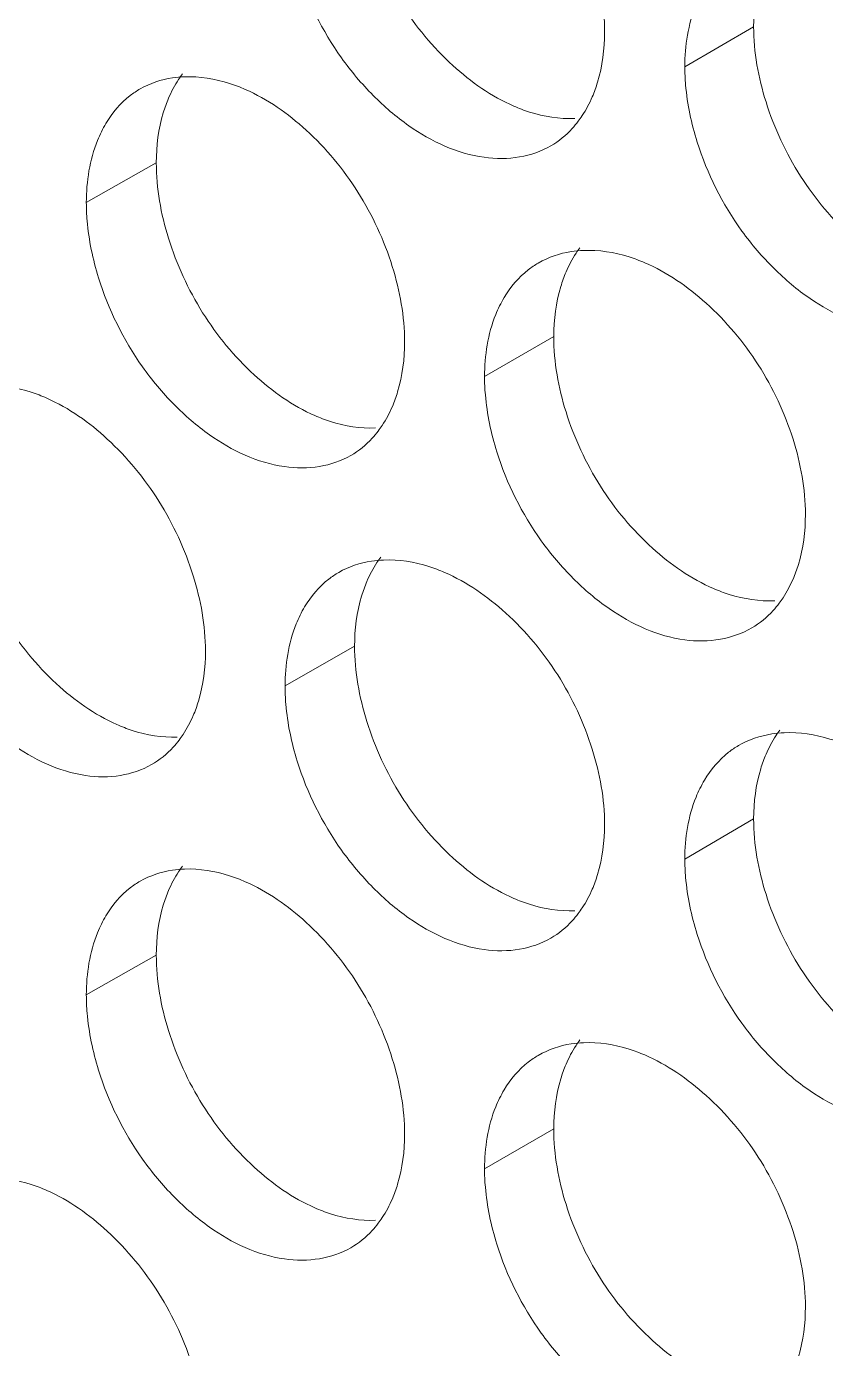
# Model space of a CAD drawing. Header units: millimetres. Extents: x 1177 to 4147, y 93 to 2194.
# Drawn here: x 2607.15 to 2615.09, y 845.47 to 858.61 of the extents above; entities that cross this region are included whole.
import ezdxf

# ---------------------------------------------------------------- set-up
doc = ezdxf.new("R2010")
doc.units = ezdxf.units.MM
doc.header["$LTSCALE"] = 0.1
doc.layers.get('0').update_dxf_attribs({"lineweight": 13})
doc.layers.add('标注', color=251, linetype='Continuous', lineweight=9)

# ---------------------------------------------------------------- blocks, each defined once
blk = doc.blocks.new('02')
at = {"layer": '标注'}
for p, q in [((4503.958, 817.847), (4502.981, 817.278)), ((4495.478, 815.914), (4494.485, 815.351)), ((4501.12, 813.446), (4500.138, 812.879)), ((4498.293, 809.052), (4497.306, 808.487)), ((4503.958, 806.597), (4502.981, 806.028)), ((4495.478, 804.664), (4494.485, 804.101)), ((4495.478, 804.664), (4494.485, 804.101)), ((4501.12, 802.196), (4500.138, 801.629)), ((4501.12, 802.196), (4500.138, 801.629))]:
    blk.add_line(p, q, dxfattribs=at)
for points, knots in [([(4501.842, 817.768), (4501.842, 818.129), (4501.704, 818.879), (4501.221, 819.915), (4500.499, 820.782), (4499.889, 821.21), (4499.57, 821.348)], [0, 0, 0, 0, 0.244255, 0.506454, 0.76521, 1, 1, 1, 1]), ([(4498.293, 820.302), (4498.293, 819.94), (4498.43, 819.191), (4498.909, 818.154), (4499.627, 817.285), (4500.236, 816.857), (4500.554, 816.719)], [0, 0, 0, 0, 0.24456, 0.50691, 0.765504, 1, 1, 1, 1]), ([(4504.134, 818.766), (4504.105, 818.699), (4503.998, 818.404), (4503.958, 818.087), (4503.958, 817.847)], [0, 0, 0, 0, 0.235368, 1, 1, 1, 1]), ([(4497.48, 818.667), (4497.62, 818.218), (4497.939, 817.575), (4498.537, 816.865), (4499.173, 816.316), (4499.907, 815.97), (4500.629, 815.969), (4500.944, 816.077), (4501.08, 816.156)], [0, 0, 0, 0, 0.287474, 0.429768, 0.565237, 0.801327, 0.903927, 1, 1, 1, 1]), ([(4503.26, 818.398), (4503.214, 818.321), (4503.043, 817.972), (4502.981, 817.576), (4502.981, 817.278)], [0, 0, 0, 0, 0.232026, 1, 1, 1, 1]), ([(4501.667, 816.85), (4501.696, 816.918), (4501.802, 817.212), (4501.842, 817.529), (4501.842, 817.768)], [0, 0, 0, 0, 0.235309, 1, 1, 1, 1]), ([(4503.958, 817.847), (4503.958, 817.486), (4504.096, 816.737), (4504.579, 815.702), (4505.304, 814.836), (4505.917, 814.411), (4506.237, 814.275)], [0, 0, 0, 0, 0.244219, 0.506251, 0.764892, 1, 1, 1, 1]), ([(4502.981, 817.278), (4502.981, 817.192), (4502.998, 816.83), (4503.074, 816.472), (4503.157, 816.209)], [0, 0, 0, 0, 0.239121, 1, 1, 1, 1]), ([(4495.878, 817.136), (4495.821, 817.133), (4495.604, 817.114), (4495.39, 817.044), (4495.25, 816.964)], [0, 0, 0, 0, 0.258641, 1, 1, 1, 1]), ([(4495.849, 817.177), (4495.83, 817.151), (4495.753, 817.042), (4495.691, 816.924), (4495.652, 816.831)], [0, 0, 0, 0, 0.243518, 1, 1, 1, 1]), ([(4496.741, 816.957), (4496.668, 816.989), (4496.393, 817.094), (4496.094, 817.144), (4495.878, 817.136)], [0, 0, 0, 0, 0.266913, 1, 1, 1, 1]), ([(4495.25, 816.964), (4495.201, 816.936), (4495.007, 816.808), (4494.853, 816.625), (4494.763, 816.474)], [0, 0, 0, 0, 0.24456, 1, 1, 1, 1]), ([(4495.652, 816.831), (4495.623, 816.764), (4495.517, 816.469), (4495.478, 816.153), (4495.478, 815.914)], [0, 0, 0, 0, 0.234922, 1, 1, 1, 1]), ([(4499.003, 813.372), (4499.003, 813.733), (4498.866, 814.483), (4498.385, 815.52), (4497.666, 816.389), (4497.058, 816.818), (4496.741, 816.957)], [0, 0, 0, 0, 0.244427, 0.506785, 0.765518, 1, 1, 1, 1]), ([(4501.468, 816.505), (4501.488, 816.531), (4501.564, 816.639), (4501.627, 816.758), (4501.667, 816.85)], [0, 0, 0, 0, 0.243785, 1, 1, 1, 1]), ([(4500.554, 816.719), (4500.626, 816.687), (4500.902, 816.583), (4501.202, 816.535), (4501.419, 816.544)], [0, 0, 0, 0, 0.266492, 1, 1, 1, 1]), ([(4494.763, 816.474), (4494.717, 816.397), (4494.547, 816.047), (4494.485, 815.65), (4494.485, 815.351)], [0, 0, 0, 0, 0.231308, 1, 1, 1, 1]), ([(4501.08, 816.156), (4501.192, 816.221), (4501.33, 816.334), (4501.441, 816.469), (4501.468, 816.505)], [0, 0, 0, 0, 0.744134, 1, 1, 1, 1]), ([(4503.157, 816.209), (4503.298, 815.76), (4503.621, 815.115), (4504.227, 814.408), (4504.871, 813.861), (4505.614, 813.521), (4506.341, 813.527), (4506.658, 813.64), (4506.795, 813.72)], [0, 0, 0, 0, 0.286646, 0.428688, 0.564047, 0.800418, 0.903427, 1, 1, 1, 1]), ([(4495.478, 815.914), (4495.478, 815.552), (4495.615, 814.802), (4496.091, 813.765), (4496.806, 812.894), (4497.412, 812.464), (4497.729, 812.325)], [0, 0, 0, 0, 0.244732, 0.507241, 0.765812, 1, 1, 1, 1]), ([(4494.485, 815.351), (4494.485, 815.265), (4494.502, 814.903), (4494.577, 814.544), (4494.659, 814.281)], [0, 0, 0, 0, 0.239012, 1, 1, 1, 1]), ([(4501.541, 814.67), (4501.484, 814.668), (4501.261, 814.647), (4501.043, 814.574), (4500.9, 814.491)], [0, 0, 0, 0, 0.258684, 1, 1, 1, 1]), ([(4501.492, 814.709), (4501.473, 814.683), (4501.397, 814.575), (4501.334, 814.457), (4501.295, 814.365)], [0, 0, 0, 0, 0.243764, 1, 1, 1, 1]), ([(4502.412, 814.496), (4502.339, 814.527), (4502.061, 814.631), (4501.759, 814.679), (4501.541, 814.67)], [0, 0, 0, 0, 0.266573, 1, 1, 1, 1]), ([(4500.9, 814.491), (4500.851, 814.462), (4500.659, 814.333), (4500.505, 814.15), (4500.416, 814)], [0, 0, 0, 0, 0.244804, 1, 1, 1, 1]), ([(4504.693, 810.921), (4504.693, 811.282), (4504.554, 812.032), (4504.069, 813.067), (4503.343, 813.933), (4502.731, 814.359), (4502.412, 814.496)], [0, 0, 0, 0, 0.244084, 0.506123, 0.764903, 1, 1, 1, 1]), ([(4494.659, 814.281), (4494.798, 813.833), (4495.115, 813.189), (4495.709, 812.479), (4496.342, 811.928), (4497.071, 811.579), (4497.79, 811.575), (4498.104, 811.681), (4498.239, 811.759)], [0, 0, 0, 0, 0.287891, 0.430312, 0.565838, 0.801787, 0.904179, 1, 1, 1, 1]), ([(4501.295, 814.365), (4501.266, 814.297), (4501.16, 814.002), (4501.12, 813.686), (4501.12, 813.446)], [0, 0, 0, 0, 0.235219, 1, 1, 1, 1]), ([(4500.416, 814), (4500.37, 813.923), (4500.199, 813.574), (4500.138, 813.177), (4500.138, 812.879)], [0, 0, 0, 0, 0.231788, 1, 1, 1, 1]), ([(4501.12, 813.446), (4501.12, 813.085), (4501.257, 812.335), (4501.739, 811.299), (4502.46, 810.432), (4503.071, 810.006), (4503.389, 809.869)], [0, 0, 0, 0, 0.244389, 0.506579, 0.765197, 1, 1, 1, 1]), ([(4498.829, 812.454), (4498.858, 812.522), (4498.964, 812.816), (4499.003, 813.133), (4499.003, 813.372)], [0, 0, 0, 0, 0.23516, 1, 1, 1, 1]), ([(4500.138, 812.879), (4500.138, 812.793), (4500.154, 812.431), (4500.23, 812.073), (4500.313, 811.81)], [0, 0, 0, 0, 0.239084, 1, 1, 1, 1]), ([(4493.923, 812.573), (4493.851, 812.605), (4493.577, 812.711), (4493.279, 812.761), (4493.063, 812.753)], [0, 0, 0, 0, 0.267086, 1, 1, 1, 1]), ([(4496.176, 808.982), (4496.176, 809.343), (4496.039, 810.093), (4495.56, 811.131), (4494.844, 812.002), (4494.239, 812.433), (4493.923, 812.573)], [0, 0, 0, 0, 0.244599, 0.507118, 0.765827, 1, 1, 1, 1]), ([(4497.729, 812.325), (4497.801, 812.294), (4498.076, 812.189), (4498.375, 812.14), (4498.591, 812.149)], [0, 0, 0, 0, 0.266662, 1, 1, 1, 1]), ([(4498.628, 812.106), (4498.648, 812.132), (4498.725, 812.242), (4498.789, 812.361), (4498.829, 812.454)], [0, 0, 0, 0, 0.243623, 1, 1, 1, 1]), ([(4498.239, 811.759), (4498.352, 811.824), (4498.49, 811.936), (4498.601, 812.07), (4498.628, 812.106)], [0, 0, 0, 0, 0.744037, 1, 1, 1, 1]), ([(4500.313, 811.81), (4500.453, 811.361), (4500.774, 810.717), (4501.376, 810.008), (4502.016, 809.46), (4502.755, 809.117), (4503.479, 809.119), (4503.795, 809.23), (4503.931, 809.31)], [0, 0, 0, 0, 0.287059, 0.429226, 0.56464, 0.800871, 0.903676, 1, 1, 1, 1]), ([(4492.675, 811.532), (4492.675, 811.171), (4492.811, 810.421), (4493.285, 809.382), (4493.997, 808.51), (4494.601, 808.078), (4494.917, 807.939)], [0, 0, 0, 0, 0.244904, 0.507573, 0.76612, 1, 1, 1, 1]), ([(4504.517, 810.003), (4504.546, 810.07), (4504.653, 810.365), (4504.693, 810.682), (4504.693, 810.921)], [0, 0, 0, 0, 0.235457, 1, 1, 1, 1]), ([(4498.704, 810.274), (4498.647, 810.272), (4498.427, 810.252), (4498.211, 810.181), (4498.069, 810.099)], [0, 0, 0, 0, 0.258662, 1, 1, 1, 1]), ([(4498.667, 810.317), (4498.647, 810.291), (4498.57, 810.182), (4498.507, 810.063), (4498.468, 809.97)], [0, 0, 0, 0, 0.243602, 1, 1, 1, 1]), ([(4499.57, 810.098), (4499.498, 810.13), (4499.221, 810.235), (4498.921, 810.283), (4498.704, 810.274)], [0, 0, 0, 0, 0.266742, 1, 1, 1, 1]), ([(4498.069, 810.099), (4498.02, 810.071), (4497.827, 809.942), (4497.673, 809.759), (4497.584, 809.609)], [0, 0, 0, 0, 0.244683, 1, 1, 1, 1]), ([(4501.842, 806.518), (4501.842, 806.879), (4501.704, 807.629), (4501.221, 808.665), (4500.499, 809.532), (4499.889, 809.96), (4499.57, 810.098)], [0, 0, 0, 0, 0.244255, 0.506454, 0.76521, 1, 1, 1, 1]), ([(4491.85, 809.902), (4491.988, 809.454), (4492.302, 808.811), (4492.894, 808.099), (4493.522, 807.547), (4494.247, 807.196), (4494.963, 807.187), (4495.276, 807.292), (4495.411, 807.369)], [0, 0, 0, 0, 0.288311, 0.430859, 0.566442, 0.80225, 0.904434, 1, 1, 1, 1]), ([(4498.468, 809.97), (4498.439, 809.902), (4498.333, 809.607), (4498.293, 809.291), (4498.293, 809.052)], [0, 0, 0, 0, 0.235071, 1, 1, 1, 1]), ([(4504.32, 809.661), (4504.339, 809.686), (4504.415, 809.794), (4504.477, 809.911), (4504.517, 810.003)], [0, 0, 0, 0, 0.243945, 1, 1, 1, 1]), ([(4503.389, 809.869), (4503.462, 809.837), (4503.74, 809.734), (4504.041, 809.686), (4504.258, 809.696)], [0, 0, 0, 0, 0.266325, 1, 1, 1, 1]), ([(4497.584, 809.609), (4497.538, 809.532), (4497.367, 809.182), (4497.306, 808.785), (4497.306, 808.487)], [0, 0, 0, 0, 0.231548, 1, 1, 1, 1]), ([(4503.931, 809.31), (4504.044, 809.376), (4504.182, 809.489), (4504.293, 809.625), (4504.32, 809.661)], [0, 0, 0, 0, 0.744227, 1, 1, 1, 1]), ([(4496.002, 808.065), (4496.031, 808.132), (4496.137, 808.427), (4496.176, 808.743), (4496.176, 808.982)], [0, 0, 0, 0, 0.235011, 1, 1, 1, 1]), ([(4498.293, 809.052), (4498.293, 808.69), (4498.43, 807.941), (4498.909, 806.904), (4499.627, 806.035), (4500.236, 805.607), (4500.554, 805.469)], [0, 0, 0, 0, 0.24456, 0.50691, 0.765504, 1, 1, 1, 1]), ([(4497.306, 808.487), (4497.306, 808.401), (4497.322, 808.038), (4497.398, 807.68), (4497.48, 807.417)], [0, 0, 0, 0, 0.239048, 1, 1, 1, 1]), ([(4495.803, 807.718), (4495.823, 807.744), (4495.9, 807.853), (4495.962, 807.972), (4496.002, 808.065)], [0, 0, 0, 0, 0.243534, 1, 1, 1, 1]), ([(4494.917, 807.939), (4494.988, 807.907), (4495.262, 807.801), (4495.56, 807.752), (4495.775, 807.76)], [0, 0, 0, 0, 0.266833, 1, 1, 1, 1]), ([(4504.391, 807.822), (4504.332, 807.82), (4504.107, 807.798), (4503.886, 807.723), (4503.742, 807.639)], [0, 0, 0, 0, 0.258706, 1, 1, 1, 1]), ([(4504.329, 807.858), (4504.31, 807.832), (4504.235, 807.725), (4504.173, 807.608), (4504.134, 807.516)], [0, 0, 0, 0, 0.243924, 1, 1, 1, 1]), ([(4505.264, 807.65), (4505.191, 807.681), (4504.912, 807.785), (4504.609, 807.832), (4504.391, 807.822)], [0, 0, 0, 0, 0.266406, 1, 1, 1, 1]), ([(4495.411, 807.369), (4495.525, 807.433), (4495.664, 807.547), (4495.776, 807.683), (4495.803, 807.718)], [0, 0, 0, 0, 0.743822, 1, 1, 1, 1]), ([(4503.742, 807.639), (4503.693, 807.61), (4503.502, 807.481), (4503.349, 807.298), (4503.26, 807.148)], [0, 0, 0, 0, 0.244922, 1, 1, 1, 1]), ([(4504.134, 807.516), (4504.105, 807.449), (4503.998, 807.154), (4503.958, 806.837), (4503.958, 806.597)], [0, 0, 0, 0, 0.235368, 1, 1, 1, 1]), ([(4497.48, 807.417), (4497.62, 806.968), (4497.939, 806.325), (4498.537, 805.615), (4499.173, 805.066), (4499.907, 804.72), (4500.629, 804.719), (4500.944, 804.827), (4501.08, 804.906)], [0, 0, 0, 0, 0.287474, 0.429768, 0.565237, 0.801327, 0.903927, 1, 1, 1, 1]), ([(4503.26, 807.148), (4503.214, 807.071), (4503.043, 806.722), (4502.981, 806.326), (4502.981, 806.028)], [0, 0, 0, 0, 0.232026, 1, 1, 1, 1]), ([(4501.667, 805.6), (4501.696, 805.668), (4501.802, 805.962), (4501.842, 806.279), (4501.842, 806.518)], [0, 0, 0, 0, 0.235309, 1, 1, 1, 1]), ([(4503.958, 806.597), (4503.958, 806.236), (4504.096, 805.487), (4504.579, 804.452), (4505.304, 803.586), (4505.917, 803.161), (4506.237, 803.025)], [0, 0, 0, 0, 0.244219, 0.506251, 0.764892, 1, 1, 1, 1]), ([(4502.981, 806.028), (4502.981, 805.942), (4502.998, 805.58), (4503.074, 805.222), (4503.157, 804.959)], [0, 0, 0, 0, 0.239121, 1, 1, 1, 1]), ([(4495.878, 805.886), (4495.821, 805.883), (4495.604, 805.864), (4495.39, 805.794), (4495.25, 805.714)], [0, 0, 0, 0, 0.258641, 1, 1, 1, 1]), ([(4495.878, 805.886), (4495.821, 805.883), (4495.604, 805.864), (4495.39, 805.794), (4495.25, 805.714)], [0, 0, 0, 0, 0.258641, 1, 1, 1, 1]), ([(4495.849, 805.927), (4495.83, 805.901), (4495.753, 805.792), (4495.691, 805.674), (4495.652, 805.581)], [0, 0, 0, 0, 0.243518, 1, 1, 1, 1]), ([(4495.849, 805.927), (4495.83, 805.901), (4495.753, 805.792), (4495.691, 805.674), (4495.652, 805.581)], [0, 0, 0, 0, 0.243518, 1, 1, 1, 1]), ([(4496.741, 805.707), (4496.668, 805.739), (4496.393, 805.844), (4496.094, 805.894), (4495.878, 805.886)], [0, 0, 0, 0, 0.266913, 1, 1, 1, 1]), ([(4496.741, 805.707), (4496.668, 805.739), (4496.393, 805.844), (4496.094, 805.894), (4495.878, 805.886)], [0, 0, 0, 0, 0.266913, 1, 1, 1, 1]), ([(4495.25, 805.714), (4495.201, 805.686), (4495.007, 805.558), (4494.853, 805.375), (4494.763, 805.224)], [0, 0, 0, 0, 0.24456, 1, 1, 1, 1]), ([(4495.25, 805.714), (4495.201, 805.686), (4495.007, 805.558), (4494.853, 805.375), (4494.763, 805.224)], [0, 0, 0, 0, 0.24456, 1, 1, 1, 1]), ([(4495.652, 805.581), (4495.623, 805.514), (4495.517, 805.219), (4495.478, 804.903), (4495.478, 804.664)], [0, 0, 0, 0, 0.234922, 1, 1, 1, 1]), ([(4495.652, 805.581), (4495.623, 805.514), (4495.517, 805.219), (4495.478, 804.903), (4495.478, 804.664)], [0, 0, 0, 0, 0.234922, 1, 1, 1, 1]), ([(4499.003, 802.122), (4499.003, 802.483), (4498.866, 803.233), (4498.385, 804.27), (4497.666, 805.139), (4497.058, 805.568), (4496.741, 805.707)], [0, 0, 0, 0, 0.244427, 0.506785, 0.765518, 1, 1, 1, 1]), ([(4499.003, 802.122), (4499.003, 802.483), (4498.866, 803.233), (4498.385, 804.27), (4497.666, 805.139), (4497.058, 805.568), (4496.741, 805.707)], [0, 0, 0, 0, 0.244427, 0.506785, 0.765518, 1, 1, 1, 1]), ([(4501.468, 805.255), (4501.488, 805.281), (4501.564, 805.389), (4501.627, 805.508), (4501.667, 805.6)], [0, 0, 0, 0, 0.243785, 1, 1, 1, 1]), ([(4500.554, 805.469), (4500.626, 805.437), (4500.902, 805.333), (4501.202, 805.285), (4501.419, 805.294)], [0, 0, 0, 0, 0.266492, 1, 1, 1, 1]), ([(4494.763, 805.224), (4494.717, 805.147), (4494.547, 804.797), (4494.485, 804.4), (4494.485, 804.101)], [0, 0, 0, 0, 0.231308, 1, 1, 1, 1]), ([(4494.763, 805.224), (4494.717, 805.147), (4494.547, 804.797), (4494.485, 804.4), (4494.485, 804.101)], [0, 0, 0, 0, 0.231308, 1, 1, 1, 1]), ([(4501.08, 804.906), (4501.192, 804.971), (4501.33, 805.084), (4501.441, 805.219), (4501.468, 805.255)], [0, 0, 0, 0, 0.744134, 1, 1, 1, 1]), ([(4503.157, 804.959), (4503.298, 804.51), (4503.621, 803.865), (4504.227, 803.158), (4504.871, 802.611), (4505.614, 802.271), (4506.341, 802.277), (4506.658, 802.39), (4506.795, 802.47)], [0, 0, 0, 0, 0.286646, 0.428688, 0.564047, 0.800418, 0.903427, 1, 1, 1, 1]), ([(4495.478, 804.664), (4495.478, 804.302), (4495.615, 803.552), (4496.091, 802.515), (4496.806, 801.644), (4497.412, 801.214), (4497.729, 801.075)], [0, 0, 0, 0, 0.244732, 0.507241, 0.765812, 1, 1, 1, 1]), ([(4495.478, 804.664), (4495.478, 804.302), (4495.615, 803.552), (4496.091, 802.515), (4496.806, 801.644), (4497.412, 801.214), (4497.729, 801.075)], [0, 0, 0, 0, 0.244732, 0.507241, 0.765812, 1, 1, 1, 1]), ([(4494.485, 804.101), (4494.485, 804.015), (4494.502, 803.653), (4494.577, 803.294), (4494.659, 803.031)], [0, 0, 0, 0, 0.239012, 1, 1, 1, 1]), ([(4494.485, 804.101), (4494.485, 804.015), (4494.502, 803.653), (4494.577, 803.294), (4494.659, 803.031)], [0, 0, 0, 0, 0.239012, 1, 1, 1, 1]), ([(4501.541, 803.42), (4501.484, 803.418), (4501.261, 803.397), (4501.043, 803.324), (4500.9, 803.241)], [0, 0, 0, 0, 0.258684, 1, 1, 1, 1]), ([(4501.541, 803.42), (4501.484, 803.418), (4501.261, 803.397), (4501.043, 803.324), (4500.9, 803.241)], [0, 0, 0, 0, 0.258684, 1, 1, 1, 1]), ([(4501.492, 803.459), (4501.473, 803.433), (4501.397, 803.325), (4501.334, 803.207), (4501.295, 803.115)], [0, 0, 0, 0, 0.243764, 1, 1, 1, 1]), ([(4501.492, 803.459), (4501.473, 803.433), (4501.397, 803.325), (4501.334, 803.207), (4501.295, 803.115)], [0, 0, 0, 0, 0.243764, 1, 1, 1, 1]), ([(4502.412, 803.246), (4502.339, 803.277), (4502.061, 803.381), (4501.759, 803.429), (4501.541, 803.42)], [0, 0, 0, 0, 0.266573, 1, 1, 1, 1]), ([(4502.412, 803.246), (4502.339, 803.277), (4502.061, 803.381), (4501.759, 803.429), (4501.541, 803.42)], [0, 0, 0, 0, 0.266573, 1, 1, 1, 1]), ([(4500.9, 803.241), (4500.851, 803.212), (4500.659, 803.083), (4500.505, 802.9), (4500.416, 802.75)], [0, 0, 0, 0, 0.244804, 1, 1, 1, 1]), ([(4500.9, 803.241), (4500.851, 803.212), (4500.659, 803.083), (4500.505, 802.9), (4500.416, 802.75)], [0, 0, 0, 0, 0.244804, 1, 1, 1, 1]), ([(4501.295, 803.115), (4501.266, 803.047), (4501.16, 802.752), (4501.12, 802.436), (4501.12, 802.196)], [0, 0, 0, 0, 0.235219, 1, 1, 1, 1]), ([(4501.295, 803.115), (4501.266, 803.047), (4501.16, 802.752), (4501.12, 802.436), (4501.12, 802.196)], [0, 0, 0, 0, 0.235219, 1, 1, 1, 1]), ([(4504.693, 799.671), (4504.693, 800.032), (4504.554, 800.782), (4504.069, 801.817), (4503.343, 802.683), (4502.731, 803.109), (4502.412, 803.246)], [0, 0, 0, 0, 0.244084, 0.506123, 0.764903, 1, 1, 1, 1]), ([(4504.693, 799.671), (4504.693, 800.032), (4504.554, 800.782), (4504.069, 801.817), (4503.343, 802.683), (4502.731, 803.109), (4502.412, 803.246)], [0, 0, 0, 0, 0.244084, 0.506123, 0.764903, 1, 1, 1, 1]), ([(4494.659, 803.031), (4494.798, 802.583), (4495.115, 801.939), (4495.709, 801.229), (4496.342, 800.678), (4497.071, 800.329), (4497.79, 800.325), (4498.104, 800.431), (4498.239, 800.509)], [0, 0, 0, 0, 0.287891, 0.430312, 0.565838, 0.801787, 0.904179, 1, 1, 1, 1]), ([(4494.659, 803.031), (4494.798, 802.583), (4495.115, 801.939), (4495.709, 801.229), (4496.342, 800.678), (4497.071, 800.329), (4497.79, 800.325), (4498.104, 800.431), (4498.239, 800.509)], [0, 0, 0, 0, 0.287891, 0.430312, 0.565838, 0.801787, 0.904179, 1, 1, 1, 1]), ([(4500.416, 802.75), (4500.37, 802.673), (4500.199, 802.324), (4500.138, 801.927), (4500.138, 801.629)], [0, 0, 0, 0, 0.231788, 1, 1, 1, 1]), ([(4500.416, 802.75), (4500.37, 802.673), (4500.199, 802.324), (4500.138, 801.927), (4500.138, 801.629)], [0, 0, 0, 0, 0.231788, 1, 1, 1, 1]), ([(4501.12, 802.196), (4501.12, 801.835), (4501.257, 801.085), (4501.739, 800.049), (4502.46, 799.182), (4503.071, 798.756), (4503.389, 798.619)], [0, 0, 0, 0, 0.244389, 0.506579, 0.765197, 1, 1, 1, 1]), ([(4501.12, 802.196), (4501.12, 801.835), (4501.257, 801.085), (4501.739, 800.049), (4502.46, 799.182), (4503.071, 798.756), (4503.389, 798.619)], [0, 0, 0, 0, 0.244389, 0.506579, 0.765197, 1, 1, 1, 1]), ([(4498.829, 801.204), (4498.858, 801.272), (4498.964, 801.566), (4499.003, 801.883), (4499.003, 802.122)], [0, 0, 0, 0, 0.23516, 1, 1, 1, 1]), ([(4498.829, 801.204), (4498.858, 801.272), (4498.964, 801.566), (4499.003, 801.883), (4499.003, 802.122)], [0, 0, 0, 0, 0.23516, 1, 1, 1, 1]), ([(4500.138, 801.629), (4500.138, 801.543), (4500.154, 801.181), (4500.23, 800.823), (4500.313, 800.56)], [0, 0, 0, 0, 0.239084, 1, 1, 1, 1]), ([(4500.138, 801.629), (4500.138, 801.543), (4500.154, 801.181), (4500.23, 800.823), (4500.313, 800.56)], [0, 0, 0, 0, 0.239084, 1, 1, 1, 1]), ([(4493.923, 801.323), (4493.851, 801.355), (4493.577, 801.461), (4493.279, 801.511), (4493.063, 801.503)], [0, 0, 0, 0, 0.267086, 1, 1, 1, 1]), ([(4496.176, 797.732), (4496.176, 798.093), (4496.039, 798.843), (4495.56, 799.881), (4494.844, 800.752), (4494.239, 801.183), (4493.923, 801.323)], [0, 0, 0, 0, 0.244599, 0.507118, 0.765827, 1, 1, 1, 1]), ([(4497.729, 801.075), (4497.801, 801.044), (4498.076, 800.939), (4498.375, 800.89), (4498.591, 800.899)], [0, 0, 0, 0, 0.266662, 1, 1, 1, 1]), ([(4497.729, 801.075), (4497.801, 801.044), (4498.076, 800.939), (4498.375, 800.89), (4498.591, 800.899)], [0, 0, 0, 0, 0.266662, 1, 1, 1, 1]), ([(4498.628, 800.856), (4498.648, 800.882), (4498.725, 800.992), (4498.789, 801.111), (4498.829, 801.204)], [0, 0, 0, 0, 0.243623, 1, 1, 1, 1]), ([(4498.628, 800.856), (4498.648, 800.882), (4498.725, 800.992), (4498.789, 801.111), (4498.829, 801.204)], [0, 0, 0, 0, 0.243623, 1, 1, 1, 1]), ([(4498.239, 800.509), (4498.352, 800.574), (4498.49, 800.686), (4498.601, 800.82), (4498.628, 800.856)], [0, 0, 0, 0, 0.744037, 1, 1, 1, 1]), ([(4498.239, 800.509), (4498.352, 800.574), (4498.49, 800.686), (4498.601, 800.82), (4498.628, 800.856)], [0, 0, 0, 0, 0.744037, 1, 1, 1, 1]), ([(4500.313, 800.56), (4500.453, 800.111), (4500.774, 799.467), (4501.376, 798.758), (4502.016, 798.21), (4502.755, 797.867), (4503.479, 797.869), (4503.795, 797.98), (4503.931, 798.06)], [0, 0, 0, 0, 0.287059, 0.429226, 0.56464, 0.800871, 0.903676, 1, 1, 1, 1]), ([(4500.313, 800.56), (4500.453, 800.111), (4500.774, 799.467), (4501.376, 798.758), (4502.016, 798.21), (4502.755, 797.867), (4503.479, 797.869), (4503.795, 797.98), (4503.931, 798.06)], [0, 0, 0, 0, 0.287059, 0.429226, 0.56464, 0.800871, 0.903676, 1, 1, 1, 1]), ([(4492.675, 800.282), (4492.675, 799.921), (4492.811, 799.171), (4493.285, 798.132), (4493.997, 797.26), (4494.601, 796.828), (4494.917, 796.689)], [0, 0, 0, 0, 0.244904, 0.507573, 0.76612, 1, 1, 1, 1]), ([(4504.517, 798.753), (4504.546, 798.82), (4504.653, 799.115), (4504.693, 799.432), (4504.693, 799.671)], [0, 0, 0, 0, 0.235457, 1, 1, 1, 1]), ([(4504.517, 798.753), (4504.546, 798.82), (4504.653, 799.115), (4504.693, 799.432), (4504.693, 799.671)], [0, 0, 0, 0, 0.235457, 1, 1, 1, 1])]:
    blk.add_open_spline(points, degree=3, knots=knots, dxfattribs=at)

msp = doc.modelspace()

# ---------------------------------------------------------------- block references
at = {"xscale": 0.7, "yscale": 0.7, "zscale": 0.7}
msp.add_blockref('02', (-538.391, 286.112), dxfattribs=at)

doc.saveas('drawing.dxf')
